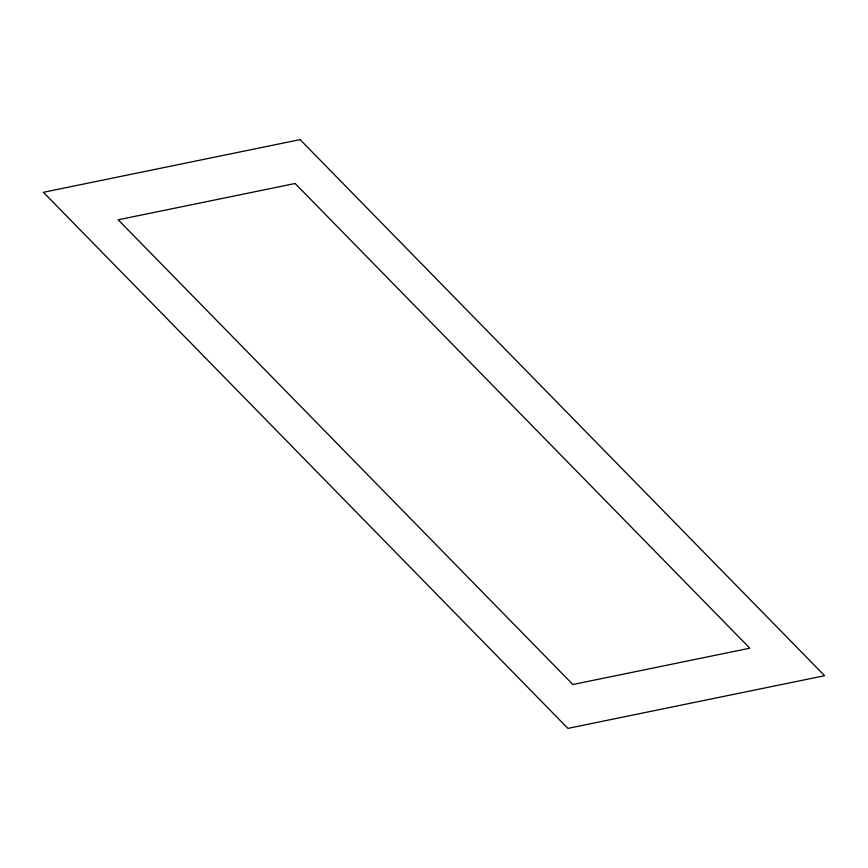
<?xml version="1.0" encoding="UTF-8"?>
<svg xmlns="http://www.w3.org/2000/svg" width="868" height="868" viewBox="0 0 868 868"><rect width="100%" height="100%" fill="white"/><g stroke="black" fill="none" stroke-linecap="round" stroke-linejoin="round"><path stroke-width="1.3" d="M300.1 139.618L43.4 192.295L567.9 728.382L824.6 675.705L300.1 139.618M295.142 183.495L118.189 219.799L572.858 684.505L749.811 648.201L295.142 183.495"/></g></svg>
